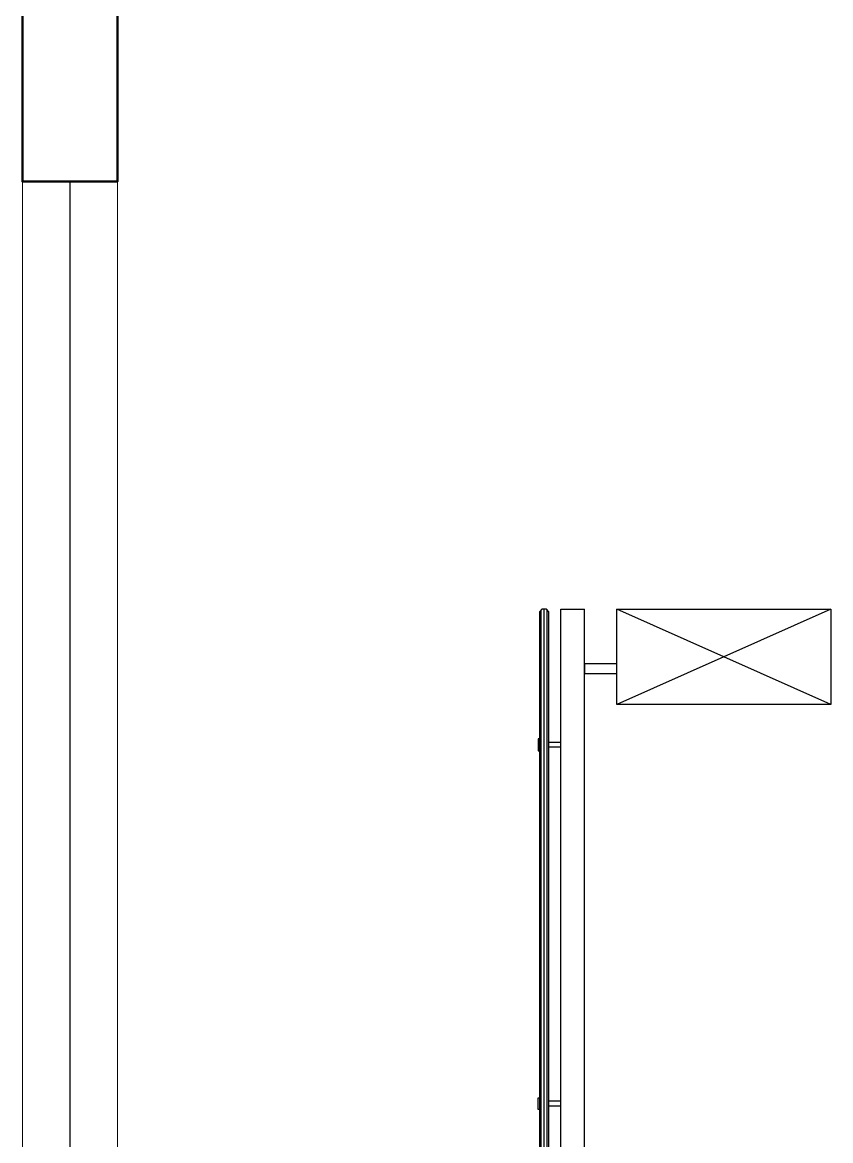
# Model space of a CAD drawing. Header units: millimetres. Extents: x 573003 to 1294762, y -9906 to 413061.
# Drawn here: x 756316 to 758017, y 145508 to 147860 of the extents above; entities that cross this region are included whole.
import ezdxf

# ---------------------------------------------------------------- set-up
doc = ezdxf.new("R2010")
doc.units = ezdxf.units.MM
doc.header["$MEASUREMENT"] = 0
for name, color, linetype in [('A-ANNO-DIMS', 50, 'Continuous'), ('A-ELEV-13FINE', 8, 'Continuous'), ('A-ELEV-15FINE', 1, 'Continuous'), ('A-ELEV-18LIGHT', 135, 'Continuous'), ('A-ELEV-PATT 3', 251, 'Continuous'), ('A-GRID-01$0$A-ANNO-DIMS', 50, 'Continuous'), ('A-WALL-FNSH', 200, 'Continuous')]:
    doc.layers.add(name, color=color, linetype=linetype)
doc.layers.add('KT-Net cot', color=2, linetype='Continuous', lineweight=50)
doc.layers.add('KT-Net manh', color=251, linetype='Continuous', lineweight=13)

# ---------------------------------------------------------------- blocks, each defined once
blk = doc.blocks.new('1')
at = {"layer": 'A-GRID-01$0$A-ANNO-DIMS'}
for p, q in [((-85206.8, -52456), (-84756.8, -52256)), ((-85206.8, -52256), (-84756.8, -52456))]:
    blk.add_line(p, q, dxfattribs=at)
at = {"layer": 'A-GRID-01$0$A-ANNO-DIMS', "elevation": 0}
blk.add_lwpolyline([(-84756.8, -52256), (-85206.8, -52256), (-85206.8, -52456), (-84756.8, -52456)], close=True, dxfattribs=at)
blk = doc.blocks.new('Floor NT2')
at = {"layer": 'A-ANNO-DIMS', "extrusion": (2.84835e-12, 4.99413e-07, 1), "elevation": -0.3}
for points in [[(932.7, 200), (932.7, 1400)], [(982.7, 200), (982.7, 1400)]]:
    blk.add_lwpolyline(points, dxfattribs=at)
at = {"layer": 'A-ELEV-13FINE', "extrusion": (2.84835e-12, 4.99413e-07, 1)}
blk.add_lwpolyline([(-100, 2300), (-100, 50)], dxfattribs=at)
at = {"layer": 'A-ELEV-15FINE', "linetype": 'Continuous', "extrusion": (2.84835e-12, 4.99413e-07, 1), "elevation": 0}
for points in [[(884.9, 1102.5), (887.7, 1102.5), (887.7, 1127.5), (884.9, 1127.5)], [(884.9, 372.5), (887.7, 372.5), (887.7, 347.5), (884.9, 347.5)]]:
    blk.add_lwpolyline(points, close=True, dxfattribs=at)
at = {"layer": 'A-ELEV-15FINE', "linetype": 'Continuous', "extrusion": (2.84835e-12, 4.99413e-07, 1), "elevation": -0.3}
for points in [[(932.7, 1120), (907.7, 1120)], [(932.7, 1110), (907.7, 1110)], [(932.7, 365), (907.7, 365)], [(932.7, 355), (907.7, 355)]]:
    blk.add_lwpolyline(points, dxfattribs=at)
at = {"layer": 'A-ELEV-18LIGHT', "extrusion": (2.84835e-12, 4.99413e-07, 1), "elevation": -0.3}
blk.add_lwpolyline([(887.7, 265), (892.7, 260), (902.7, 260), (907.7, 265), (907.7, 1395), (902.7, 1400), (892.7, 1400), (887.7, 1395), (887.7, 265)], dxfattribs=at)
at = {"layer": 'A-ELEV-PATT 3', "linetype": 'Continuous', "extrusion": (2.84835e-12, 4.99413e-07, 1)}
for p, q in [((891.3, 261.3, -0.3), (891.4, 1398.6, -0.3)), ((897.7, 260, -0.3), (897.7, 1400, -0.3)), ((904, 261.3, -0.3), (904.1, 1398.6, -0.3))]:
    blk.add_line(p, q, dxfattribs=at)
at = {"layer": 'A-GRID-01$0$A-ANNO-DIMS', "extrusion": (2.84835e-12, 4.99413e-07, 1)}
blk.add_line((932.7, 1400, -0.3), (982.7, 1400, -0.3), dxfattribs=at)
blk.add_lwpolyline([(1050.5, 1265), (1050.5, 1285), (982.7, 1285), (982.7, 1265)], close=True, dxfattribs=at)
at = {"layer": 'KT-Net cot', "elevation": 0}
blk.add_lwpolyline([(0, 2700), (0, 2300), (-200, 2300), (-200, 2700)], dxfattribs=at)
at = {"layer": 'KT-Net manh', "extrusion": (2.84835e-12, 4.99413e-07, 1)}
for p, q in [((-200, 2300, 0), (-200, 0, 0)), ((0, 2300, 0), (0, 0, 0))]:
    blk.add_line(p, q, dxfattribs=at)
at = {"layer": 'A-GRID-01$0$A-ANNO-DIMS', "extrusion": (-2.84835e-12, -4.99413e-07, -1), "zscale": -1.000000000000001, "rotation": 0.0003267797245855174}
blk.add_blockref('1', (83706, 53656.5), dxfattribs=at)

msp = doc.modelspace()

# ---------------------------------------------------------------- block references
at = {"layer": 'A-WALL-FNSH', "extrusion": (7.0812e-19, 1.15182e-05, 1)}
msp.add_blockref('Floor NT2', (756516.4, 145225.6, 3.5), dxfattribs=at)

doc.saveas('drawing.dxf')
